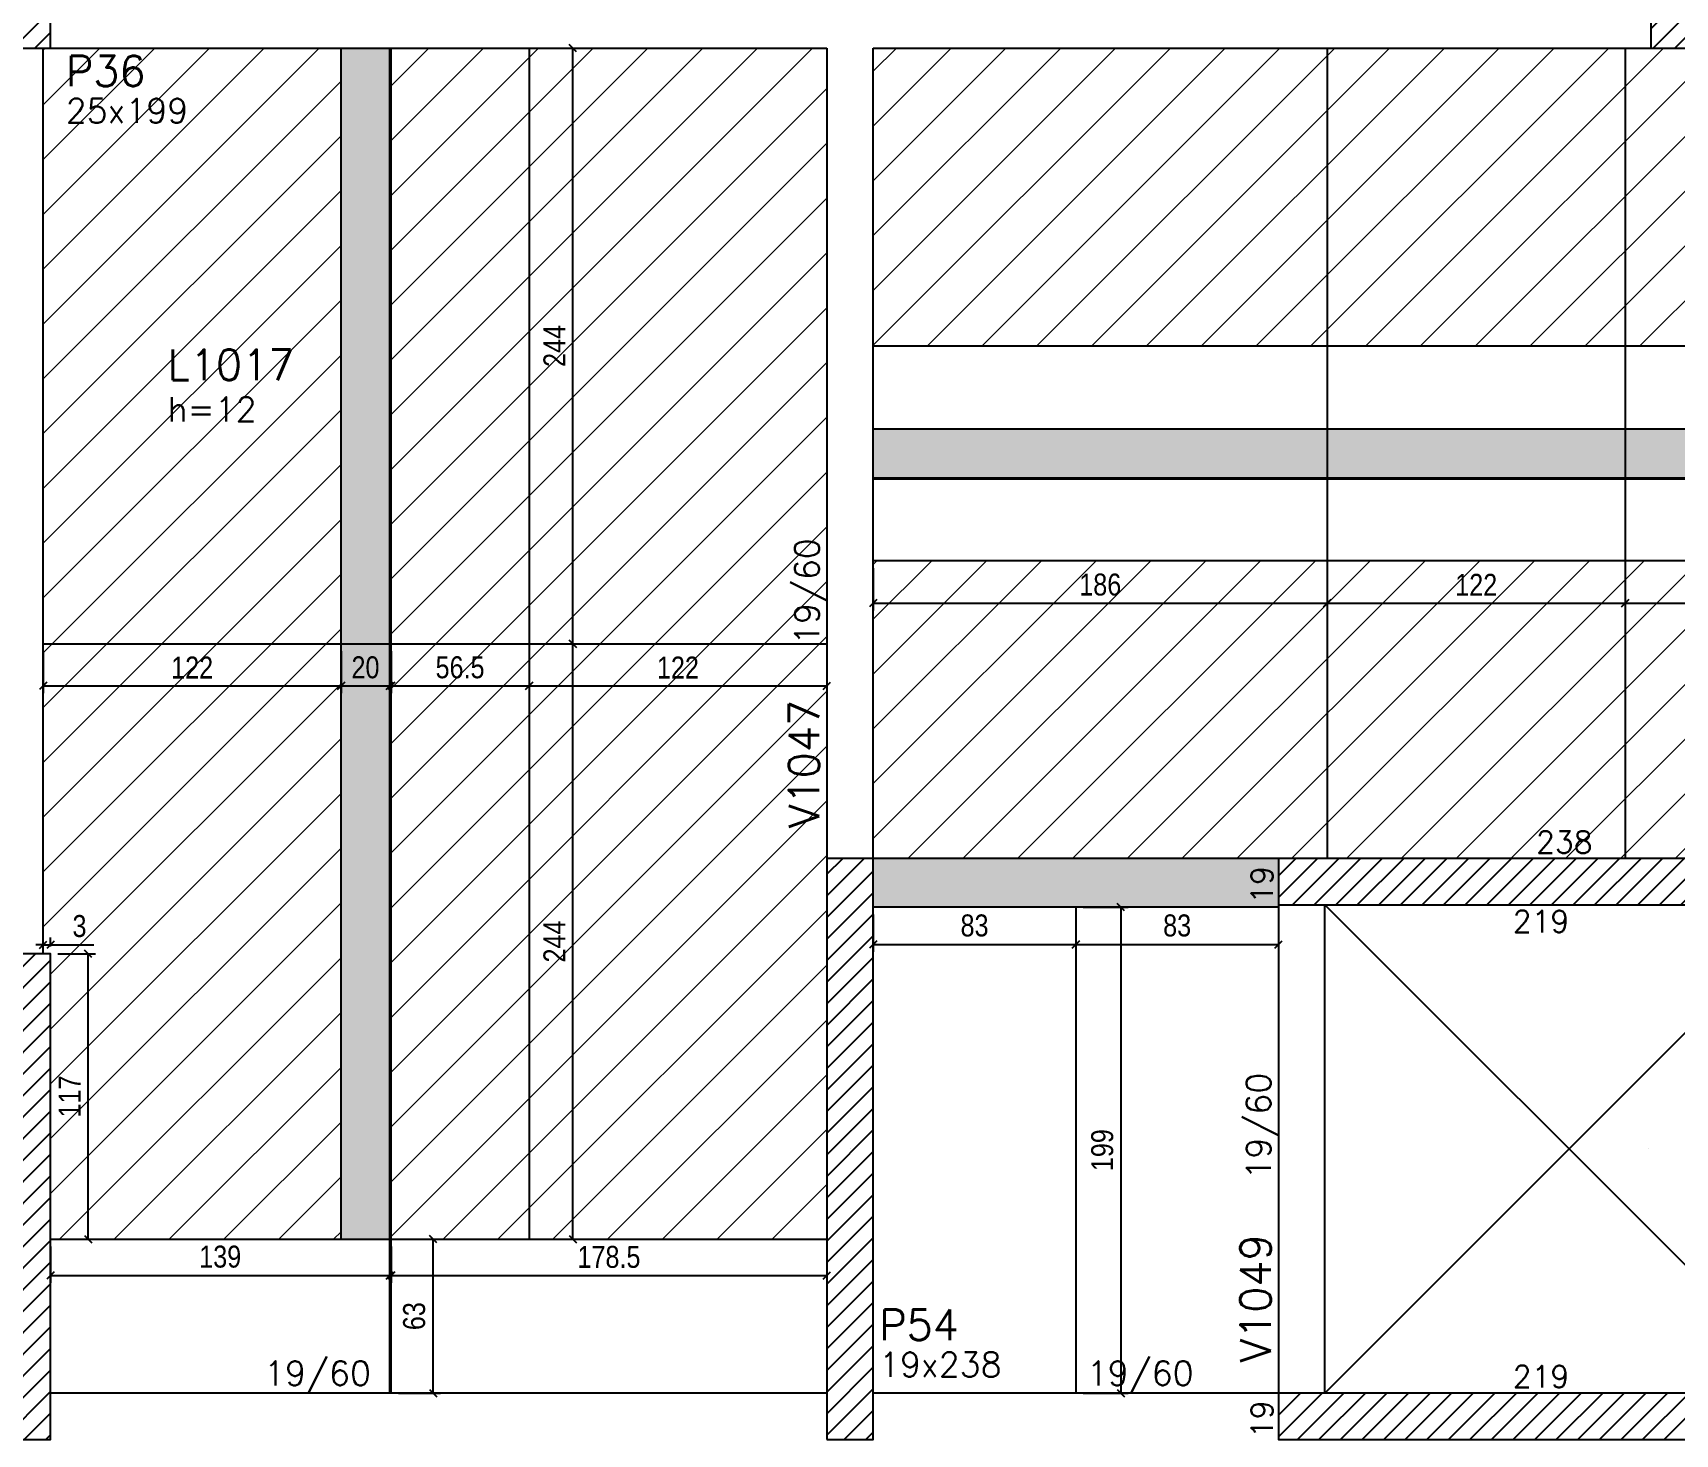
# Model space of a CAD drawing. Extents: x 1860 to 8661, y -614 to 3008.
# Drawn here: x 3371 to 4044, y 1204 to 1778 of the extents above; entities that cross this region are included whole.
import ezdxf

# ---------------------------------------------------------------- set-up
doc = ezdxf.new("R2010")
doc.units = 0
for name, color, linetype in [('242', 12, 'Continuous'), ('COTA', 241, 'Continuous'), ('F-LAJES-DIM', 2, 'Continuous'), ('F-LAJES-NOME', 4, 'Continuous'), ('F-PILARES-DIM', 172, 'Continuous'), ('F-PILARES-HACH', 174, 'Continuous'), ('F-PILARES-NOME', 170, 'Continuous'), ('F-PILARES-S', 170, 'Continuous'), ('F-VIGAS', 3, 'Continuous'), ('F-VIGAS-DIM', 2, 'Continuous'), ('F-VIGAS-NOME', 4, 'Continuous'), ('F-VÃO', 1, 'Continuous'), ('Painéis', 200, 'Continuous')]:
    doc.layers.add(name, color=color, linetype=linetype)
doc.layers.add('Hachura', color=251, linetype='Continuous', lineweight=9)
doc.styles.add('COTA TECNICA-50', font='techl___.ttf', dxfattribs={"height": 9})
doc.styles.add('MCP', font='romans.shx')
doc.dimstyles.new('COTA PAINEL-50', dxfattribs={"dimtxt": 9, "dimasz": 3, "dimexe": 3, "dimexo": 3, "dimgap": 3, "dimtad": 1, "dimdec": 1, "dimzin": 12, "dimdsep": 46, "dimtxsty": 'COTA TECNICA-50', "dimblk1": 'OBLIQUE', "dimblk2": 'OBLIQUE', "dimsah": 1, "dimcen": 0.9, "dimclrd": 4, "dimclre": 4, "dimclrt": 240, "dimadec": 1, "dimazin": 3, "dimtfac": 1, "dimtdec": 1, "dimtmove": 0, "dimatfit": 3, "dimfxl": 1, "dimtolj": 1, "dimtzin": 12, "dimarcsym": 0})
pattern_1 = [(45, (3915.0974, 555.858), (-4.419417, 4.419417), [])]

# ---------------------------------------------------------------- blocks, each defined once
blk = doc.blocks.new('_Oblique')
at = {"color": 0, "linetype": 'ByBlock', "lineweight": -2}
blk.add_line((-0.5, -0.5), (0.5, 0.5), dxfattribs=at)
blk = doc.blocks.new('*D117')
at = {"layer": 'COTA', "color": 4, "lineweight": -2, "transparency": 16777216}
for p, q in [((3375.1, 1524.36), (3375.1, 1507.04)), ((3497.1, 1524.36), (3497.1, 1507.04)), ((3375.1, 1510.04), (3497.1, 1510.04))]:
    blk.add_line(p, q, dxfattribs=at)
at = {"layer": 'Defpoints', "color": 0, "transparency": 16777216}
for p in [(3375.1, 1527.36), (3497.1, 1527.36), (3497.1, 1510.04)]:
    blk.add_point(p, dxfattribs=at)
at = {"layer": 'COTA', "color": 4, "lineweight": -2, "transparency": 16777216, "xscale": 3, "yscale": 3, "zscale": 3, "rotation": 180}
blk.add_blockref('_Oblique', (3375.1, 1510.04), dxfattribs=at)
at = {"layer": 'COTA', "color": 4, "lineweight": -2, "transparency": 16777216, "xscale": 3, "yscale": 3, "zscale": 3}
blk.add_blockref('_Oblique', (3497.1, 1510.04), dxfattribs=at)
at = {"layer": 'COTA', "color": 240, "transparency": 16777216, "insert": (3436.1, 1517.59), "char_height": 9, "attachment_point": 5, "style": 'COTA TECNICA-50'}
blk.add_mtext('\\A1;122', dxfattribs=at)
blk = doc.blocks.new('*D118')
at = {"layer": 'COTA', "color": 4, "lineweight": -2, "transparency": 16777216}
for p, q in [((3497.1, 1524.36), (3497.1, 1507.04)), ((3517.1, 1524.36), (3517.1, 1507.04)), ((3497.1, 1510.04), (3517.1, 1510.04))]:
    blk.add_line(p, q, dxfattribs=at)
at = {"layer": 'Defpoints', "color": 0, "transparency": 16777216}
for p in [(3497.1, 1527.36), (3517.1, 1527.36), (3517.1, 1510.04)]:
    blk.add_point(p, dxfattribs=at)
at = {"layer": 'COTA', "color": 4, "lineweight": -2, "transparency": 16777216, "xscale": 3, "yscale": 3, "zscale": 3, "rotation": 180}
blk.add_blockref('_Oblique', (3497.1, 1510.04), dxfattribs=at)
at = {"layer": 'COTA', "color": 4, "lineweight": -2, "transparency": 16777216, "xscale": 3, "yscale": 3, "zscale": 3}
blk.add_blockref('_Oblique', (3517.1, 1510.04), dxfattribs=at)
at = {"layer": 'COTA', "color": 240, "transparency": 16777216, "insert": (3507.1, 1517.63), "char_height": 9, "attachment_point": 5, "style": 'COTA TECNICA-50'}
blk.add_mtext('\\A1;20', dxfattribs=at)
blk = doc.blocks.new('*D110')
at = {"layer": 'COTA', "color": 4, "lineweight": -2, "transparency": 16777216}
for p, q in [((3517.6, 1524.36), (3517.6, 1507.04)), ((3574.1, 1524.36), (3574.1, 1507.04)), ((3517.6, 1510.04), (3574.1, 1510.04))]:
    blk.add_line(p, q, dxfattribs=at)
at = {"layer": 'Defpoints', "color": 0, "transparency": 16777216}
for p in [(3517.6, 1527.36), (3574.1, 1527.36), (3574.1, 1510.04)]:
    blk.add_point(p, dxfattribs=at)
at = {"layer": 'COTA', "color": 4, "lineweight": -2, "transparency": 16777216, "xscale": 3, "yscale": 3, "zscale": 3, "rotation": 180}
blk.add_blockref('_Oblique', (3517.6, 1510.04), dxfattribs=at)
at = {"layer": 'COTA', "color": 4, "lineweight": -2, "transparency": 16777216, "xscale": 3, "yscale": 3, "zscale": 3}
blk.add_blockref('_Oblique', (3574.1, 1510.04), dxfattribs=at)
at = {"layer": 'COTA', "color": 240, "transparency": 16777216, "insert": (3545.85, 1517.64), "char_height": 9, "attachment_point": 5, "style": 'COTA TECNICA-50'}
blk.add_mtext('\\A1;56.5', dxfattribs=at)
blk = doc.blocks.new('*D111')
at = {"layer": 'COTA', "color": 4, "lineweight": -2, "transparency": 16777216}
for p, q in [((3574.1, 1524.36), (3574.1, 1507.04)), ((3696.1, 1524.36), (3696.1, 1507.04)), ((3574.1, 1510.04), (3696.1, 1510.04))]:
    blk.add_line(p, q, dxfattribs=at)
at = {"layer": 'Defpoints', "color": 0, "transparency": 16777216}
for p in [(3574.1, 1527.36), (3696.1, 1527.36), (3696.1, 1510.04)]:
    blk.add_point(p, dxfattribs=at)
at = {"layer": 'COTA', "color": 4, "lineweight": -2, "transparency": 16777216, "xscale": 3, "yscale": 3, "zscale": 3, "rotation": 180}
blk.add_blockref('_Oblique', (3574.1, 1510.04), dxfattribs=at)
at = {"layer": 'COTA', "color": 4, "lineweight": -2, "transparency": 16777216, "xscale": 3, "yscale": 3, "zscale": 3}
blk.add_blockref('_Oblique', (3696.1, 1510.04), dxfattribs=at)
at = {"layer": 'COTA', "color": 240, "transparency": 16777216, "insert": (3635.1, 1517.59), "char_height": 9, "attachment_point": 5, "style": 'COTA TECNICA-50'}
blk.add_mtext('\\A1;122', dxfattribs=at)
blk = doc.blocks.new('*D112')
at = {"layer": 'COTA', "color": 4, "lineweight": -2, "transparency": 16777216}
for p, q in [((3378.1, 1280.36), (3378.1, 1265.47)), ((3517.1, 1280.36), (3517.1, 1265.47)), ((3378.1, 1268.47), (3517.1, 1268.47))]:
    blk.add_line(p, q, dxfattribs=at)
at = {"layer": 'Defpoints', "color": 0, "transparency": 16777216}
for p in [(3378.1, 1283.36), (3517.1, 1283.36), (3517.1, 1268.47)]:
    blk.add_point(p, dxfattribs=at)
at = {"layer": 'COTA', "color": 4, "lineweight": -2, "transparency": 16777216, "xscale": 3, "yscale": 3, "zscale": 3, "rotation": 180}
blk.add_blockref('_Oblique', (3378.1, 1268.47), dxfattribs=at)
at = {"layer": 'COTA', "color": 4, "lineweight": -2, "transparency": 16777216, "xscale": 3, "yscale": 3, "zscale": 3}
blk.add_blockref('_Oblique', (3517.1, 1268.47), dxfattribs=at)
at = {"layer": 'COTA', "color": 240, "transparency": 16777216, "insert": (3447.6, 1276.2), "char_height": 9, "attachment_point": 5, "style": 'COTA TECNICA-50'}
blk.add_mtext('\\A1;139', dxfattribs=at)
blk = doc.blocks.new('*D113')
at = {"layer": 'COTA', "color": 4, "lineweight": -2, "transparency": 16777216}
for p, q in [((3517.6, 1280.36), (3517.6, 1265.47)), ((3696.1, 1280.36), (3696.1, 1265.47)), ((3517.6, 1268.47), (3696.1, 1268.47))]:
    blk.add_line(p, q, dxfattribs=at)
at = {"layer": 'Defpoints', "color": 0, "transparency": 16777216}
for p in [(3517.6, 1283.36), (3696.1, 1283.36), (3696.1, 1268.47)]:
    blk.add_point(p, dxfattribs=at)
at = {"layer": 'COTA', "color": 4, "lineweight": -2, "transparency": 16777216, "xscale": 3, "yscale": 3, "zscale": 3, "rotation": 180}
blk.add_blockref('_Oblique', (3517.6, 1268.47), dxfattribs=at)
at = {"layer": 'COTA', "color": 4, "lineweight": -2, "transparency": 16777216, "xscale": 3, "yscale": 3, "zscale": 3}
blk.add_blockref('_Oblique', (3696.1, 1268.47), dxfattribs=at)
at = {"layer": 'COTA', "color": 240, "transparency": 16777216, "insert": (3606.85, 1276.09), "char_height": 9, "attachment_point": 5, "style": 'COTA TECNICA-50'}
blk.add_mtext('\\A1;178.5', dxfattribs=at)
blk = doc.blocks.new('*D114')
at = {"layer": 'COTA', "color": 4, "lineweight": -2, "transparency": 16777216}
for p, q in [((3520.6, 1283.36), (3537.77, 1283.36)), ((3534.77, 1220.36), (3534.77, 1283.36)), ((3520.6, 1220.36), (3537.77, 1220.36))]:
    blk.add_line(p, q, dxfattribs=at)
at = {"layer": 'Defpoints', "color": 0, "transparency": 16777216}
for p in [(3517.6, 1283.36), (3534.77, 1283.36), (3517.6, 1220.36)]:
    blk.add_point(p, dxfattribs=at)
at = {"layer": 'COTA', "color": 4, "lineweight": -2, "transparency": 16777216, "xscale": 3, "yscale": 3, "zscale": 3}
for p, rotation in [((3534.77, 1283.36), 90), ((3534.77, 1220.36), 270)]:
    blk.add_blockref('_Oblique', p, dxfattribs=dict(at, rotation=rotation))
at = {"layer": 'COTA', "color": 240, "transparency": 16777216, "insert": (3527.07, 1251.86), "char_height": 9, "attachment_point": 5, "rotation": 90, "style": 'COTA TECNICA-50'}
blk.add_mtext('\\A1;63', dxfattribs=at)
blk = doc.blocks.new('*D115')
at = {"layer": 'COTA', "color": 4, "lineweight": -2, "transparency": 16777216}
for p, q in [((3577.1, 1527.36), (3595.07, 1527.36)), ((3592.07, 1283.36), (3592.07, 1527.36)), ((3577.1, 1283.36), (3595.07, 1283.36))]:
    blk.add_line(p, q, dxfattribs=at)
at = {"layer": 'Defpoints', "color": 0, "transparency": 16777216}
for p in [(3574.1, 1527.36), (3592.07, 1527.36), (3574.1, 1283.36)]:
    blk.add_point(p, dxfattribs=at)
at = {"layer": 'COTA', "color": 4, "lineweight": -2, "transparency": 16777216, "xscale": 3, "yscale": 3, "zscale": 3}
for p, rotation in [((3592.07, 1527.36), 90), ((3592.07, 1283.36), 270)]:
    blk.add_blockref('_Oblique', p, dxfattribs=dict(at, rotation=rotation))
at = {"layer": 'COTA', "color": 240, "transparency": 16777216, "insert": (3584.5, 1405.36), "char_height": 9, "attachment_point": 5, "rotation": 90, "style": 'COTA TECNICA-50'}
blk.add_mtext('\\A1;244', dxfattribs=at)
blk = doc.blocks.new('*D116')
at = {"layer": 'COTA', "color": 4, "lineweight": -2, "transparency": 16777216}
for p, q in [((3577.1, 1771.36), (3595.07, 1771.36)), ((3592.07, 1527.36), (3592.07, 1771.36)), ((3577.1, 1527.36), (3595.07, 1527.36))]:
    blk.add_line(p, q, dxfattribs=at)
at = {"layer": 'Defpoints', "color": 0, "transparency": 16777216}
for p in [(3574.1, 1771.36), (3592.07, 1771.36), (3574.1, 1527.36)]:
    blk.add_point(p, dxfattribs=at)
at = {"layer": 'COTA', "color": 4, "lineweight": -2, "transparency": 16777216, "xscale": 3, "yscale": 3, "zscale": 3}
for p, rotation in [((3592.07, 1771.36), 90), ((3592.07, 1527.36), 270)]:
    blk.add_blockref('_Oblique', p, dxfattribs=dict(at, rotation=rotation))
at = {"layer": 'COTA', "color": 240, "transparency": 16777216, "insert": (3584.5, 1649.36), "char_height": 9, "attachment_point": 5, "rotation": 90, "style": 'COTA TECNICA-50'}
blk.add_mtext('\\A1;244', dxfattribs=at)
blk = doc.blocks.new('*D119')
at = {"layer": 'COTA', "color": 4, "lineweight": -2, "transparency": 16777216}
for p, q in [((3381.1, 1400.36), (3396.47, 1400.36)), ((3393.47, 1283.36), (3393.47, 1400.36)), ((3381.1, 1283.36), (3396.47, 1283.36))]:
    blk.add_line(p, q, dxfattribs=at)
at = {"layer": 'Defpoints', "color": 0, "transparency": 16777216}
for p in [(3378.1, 1400.36), (3393.47, 1400.36), (3378.1, 1283.36)]:
    blk.add_point(p, dxfattribs=at)
at = {"layer": 'COTA', "color": 4, "lineweight": -2, "transparency": 16777216, "xscale": 3, "yscale": 3, "zscale": 3}
for p, rotation in [((3393.47, 1400.36), 90), ((3393.47, 1283.36), 270)]:
    blk.add_blockref('_Oblique', p, dxfattribs=dict(at, rotation=rotation))
at = {"layer": 'COTA', "color": 240, "transparency": 16777216, "insert": (3385.9, 1341.86), "char_height": 9, "attachment_point": 5, "rotation": 90, "style": 'COTA TECNICA-50'}
blk.add_mtext('\\A1;117', dxfattribs=at)
blk = doc.blocks.new('*D120')
at = {"layer": 'COTA', "color": 4, "lineweight": -2, "transparency": 16777216}
for p, q in [((3375.1, 1403.36), (3375.1, 1406.94)), ((3378.1, 1403.36), (3378.1, 1406.94)), ((3375.1, 1403.94), (3372.1, 1403.94)), ((3375.1, 1403.94), (3378.1, 1403.94)), ((3378.1, 1403.94), (3395.79, 1403.94))]:
    blk.add_line(p, q, dxfattribs=at)
at = {"layer": 'Defpoints', "color": 0, "transparency": 16777216}
for p in [(3375.1, 1400.36), (3378.1, 1403.94), (3378.1, 1400.36)]:
    blk.add_point(p, dxfattribs=at)
at = {"layer": 'COTA', "color": 4, "lineweight": -2, "transparency": 16777216, "xscale": 3, "yscale": 3, "zscale": 3}
blk.add_blockref('_Oblique', (3375.1, 1403.94), dxfattribs=at)
at = {"layer": 'COTA', "color": 4, "lineweight": -2, "transparency": 16777216, "xscale": 3, "yscale": 3, "zscale": 3, "rotation": 180}
blk.add_blockref('_Oblique', (3378.1, 1403.94), dxfattribs=at)
at = {"layer": 'COTA', "color": 240, "transparency": 16777216, "insert": (3389.95, 1411.63), "char_height": 9, "attachment_point": 5, "style": 'COTA TECNICA-50'}
blk.add_mtext('\\A1;3', dxfattribs=at)
blk = doc.blocks.new('*D563')
at = {"layer": 'COTA', "color": 4, "lineweight": -2, "transparency": 16777216}
for p, q in [((3715.1, 1558.36), (3715.1, 1540.93)), ((3901.1, 1558.36), (3901.1, 1540.93)), ((3715.1, 1543.93), (3901.1, 1543.93))]:
    blk.add_line(p, q, dxfattribs=at)
at = {"layer": 'Defpoints', "color": 0, "transparency": 16777216}
for p in [(3715.1, 1561.36), (3901.1, 1561.36), (3901.1, 1543.93)]:
    blk.add_point(p, dxfattribs=at)
at = {"layer": 'COTA', "color": 4, "lineweight": -2, "transparency": 16777216, "xscale": 3, "yscale": 3, "zscale": 3, "rotation": 180}
blk.add_blockref('_Oblique', (3715.1, 1543.93), dxfattribs=at)
at = {"layer": 'COTA', "color": 4, "lineweight": -2, "transparency": 16777216, "xscale": 3, "yscale": 3, "zscale": 3}
blk.add_blockref('_Oblique', (3901.1, 1543.93), dxfattribs=at)
at = {"layer": 'COTA', "color": 240, "transparency": 16777216, "insert": (3808.1, 1551.54), "char_height": 9, "attachment_point": 5, "style": 'COTA TECNICA-50'}
blk.add_mtext('\\A1;186', dxfattribs=at)
blk = doc.blocks.new('*D564')
at = {"layer": 'COTA', "color": 4, "lineweight": -2, "transparency": 16777216}
for p, q in [((3901.1, 1558.36), (3901.1, 1540.93)), ((4023.1, 1558.36), (4023.1, 1540.93)), ((3901.1, 1543.93), (4023.1, 1543.93))]:
    blk.add_line(p, q, dxfattribs=at)
at = {"layer": 'Defpoints', "color": 0, "transparency": 16777216}
for p in [(3901.1, 1561.36), (4023.1, 1561.36), (4023.1, 1543.93)]:
    blk.add_point(p, dxfattribs=at)
at = {"layer": 'COTA', "color": 4, "lineweight": -2, "transparency": 16777216, "xscale": 3, "yscale": 3, "zscale": 3, "rotation": 180}
blk.add_blockref('_Oblique', (3901.1, 1543.93), dxfattribs=at)
at = {"layer": 'COTA', "color": 4, "lineweight": -2, "transparency": 16777216, "xscale": 3, "yscale": 3, "zscale": 3}
blk.add_blockref('_Oblique', (4023.1, 1543.93), dxfattribs=at)
at = {"layer": 'COTA', "color": 240, "transparency": 16777216, "insert": (3962.1, 1551.48), "char_height": 9, "attachment_point": 5, "style": 'COTA TECNICA-50'}
blk.add_mtext('\\A1;122', dxfattribs=at)
blk = doc.blocks.new('*D565')
at = {"layer": 'COTA', "color": 4, "lineweight": -2, "transparency": 16777216}
for p, q in [((4023.1, 1558.36), (4023.1, 1540.93)), ((4267.1, 1558.36), (4267.1, 1540.93)), ((4023.1, 1543.93), (4267.1, 1543.93))]:
    blk.add_line(p, q, dxfattribs=at)
at = {"layer": 'Defpoints', "color": 0, "transparency": 16777216}
for p in [(4023.1, 1561.36), (4267.1, 1561.36), (4267.1, 1543.93)]:
    blk.add_point(p, dxfattribs=at)
at = {"layer": 'COTA', "color": 4, "lineweight": -2, "transparency": 16777216, "xscale": 3, "yscale": 3, "zscale": 3, "rotation": 180}
blk.add_blockref('_Oblique', (4023.1, 1543.93), dxfattribs=at)
at = {"layer": 'COTA', "color": 4, "lineweight": -2, "transparency": 16777216, "xscale": 3, "yscale": 3, "zscale": 3}
blk.add_blockref('_Oblique', (4267.1, 1543.93), dxfattribs=at)
at = {"layer": 'COTA', "color": 240, "transparency": 16777216, "insert": (4145.1, 1551.5), "char_height": 9, "attachment_point": 5, "style": 'COTA TECNICA-50'}
blk.add_mtext('\\A1;244', dxfattribs=at)
blk = doc.blocks.new('*D569')
at = {"layer": 'COTA', "color": 4, "lineweight": -2, "transparency": 16777216}
for p, q in [((3801.1, 1419.36), (3819.53, 1419.36)), ((3816.53, 1419.36), (3816.53, 1220.36)), ((3801.1, 1220.36), (3819.53, 1220.36))]:
    blk.add_line(p, q, dxfattribs=at)
at = {"layer": 'Defpoints', "color": 0, "transparency": 16777216}
for p in [(3798.1, 1419.36), (3798.1, 1220.36), (3816.53, 1220.36)]:
    blk.add_point(p, dxfattribs=at)
at = {"layer": 'COTA', "color": 4, "lineweight": -2, "transparency": 16777216, "xscale": 3, "yscale": 3, "zscale": 3}
for p, rotation in [((3816.53, 1419.36), 90), ((3816.53, 1220.36), 270)]:
    blk.add_blockref('_Oblique', p, dxfattribs=dict(at, rotation=rotation))
at = {"layer": 'COTA', "color": 240, "transparency": 16777216, "insert": (3808.95, 1319.86), "char_height": 9, "attachment_point": 5, "rotation": 90, "style": 'COTA TECNICA-50'}
blk.add_mtext('\\A1;199', dxfattribs=at)
blk = doc.blocks.new('*D570')
at = {"layer": 'COTA', "color": 4, "lineweight": -2, "transparency": 16777216}
for p, q in [((3715.1, 1416.36), (3715.1, 1401.17)), ((3798.1, 1416.36), (3798.1, 1401.17)), ((3715.1, 1404.17), (3798.1, 1404.17))]:
    blk.add_line(p, q, dxfattribs=at)
at = {"layer": 'Defpoints', "color": 0, "transparency": 16777216}
for p in [(3715.1, 1419.36), (3798.1, 1419.36), (3798.1, 1404.17)]:
    blk.add_point(p, dxfattribs=at)
at = {"layer": 'COTA', "color": 4, "lineweight": -2, "transparency": 16777216, "xscale": 3, "yscale": 3, "zscale": 3, "rotation": 180}
blk.add_blockref('_Oblique', (3715.1, 1404.17), dxfattribs=at)
at = {"layer": 'COTA', "color": 4, "lineweight": -2, "transparency": 16777216, "xscale": 3, "yscale": 3, "zscale": 3}
blk.add_blockref('_Oblique', (3798.1, 1404.17), dxfattribs=at)
at = {"layer": 'COTA', "color": 240, "transparency": 16777216, "insert": (3756.6, 1411.88), "char_height": 9, "attachment_point": 5, "style": 'COTA TECNICA-50'}
blk.add_mtext('\\A1;83', dxfattribs=at)
blk = doc.blocks.new('*D571')
at = {"layer": 'COTA', "color": 4, "lineweight": -2, "transparency": 16777216}
for p, q in [((3798.1, 1416.36), (3798.1, 1401.17)), ((3881.1, 1416.36), (3881.1, 1401.17)), ((3798.1, 1404.17), (3881.1, 1404.17))]:
    blk.add_line(p, q, dxfattribs=at)
at = {"layer": 'Defpoints', "color": 0, "transparency": 16777216}
for p in [(3798.1, 1419.36), (3881.1, 1419.36), (3881.1, 1404.17)]:
    blk.add_point(p, dxfattribs=at)
at = {"layer": 'COTA', "color": 4, "lineweight": -2, "transparency": 16777216, "xscale": 3, "yscale": 3, "zscale": 3, "rotation": 180}
blk.add_blockref('_Oblique', (3798.1, 1404.17), dxfattribs=at)
at = {"layer": 'COTA', "color": 4, "lineweight": -2, "transparency": 16777216, "xscale": 3, "yscale": 3, "zscale": 3}
blk.add_blockref('_Oblique', (3881.1, 1404.17), dxfattribs=at)
at = {"layer": 'COTA', "color": 240, "transparency": 16777216, "insert": (3839.6, 1411.88), "char_height": 9, "attachment_point": 5, "style": 'COTA TECNICA-50'}
blk.add_mtext('\\A1;83', dxfattribs=at)

msp = doc.modelspace()

# ---------------------------------------------------------------- hatches: boundary and pattern name
at = {"layer": 'F-PILARES-HACH', "linetype": 'Continuous'}
h = msp.add_hatch(dxfattribs=at)
h.set_pattern_fill('ANSI31', color=256, scale=50, style=0)
h.set_pattern_definition(pattern_1)
h.paths.add_polyline_path([(3353.1, 1771.36), (3378.1, 1771.36), (3378.1, 1970.36), (3353.1, 1970.36)], flags=16)
h = msp.add_hatch(dxfattribs=at)
h.set_pattern_fill('ANSI31', color=256, scale=50, style=0)
h.set_pattern_definition(pattern_1)
h.paths.add_polyline_path([(4033.6, 1771.36), (4057.6, 1771.36), (4057.6, 1970.36), (4033.6, 1970.36)], flags=16)
h = msp.add_hatch(dxfattribs=at)
h.set_pattern_fill('ANSI31', color=256, scale=50, style=0)
h.set_pattern_definition(pattern_1)
h.paths.add_polyline_path([(3696.1, 1201.36), (3715.1, 1201.36), (3715.1, 1439.36), (3696.1, 1439.36)], flags=16)
h = msp.add_hatch(dxfattribs=at)
h.set_pattern_fill('ANSI31', color=256, scale=50, style=0)
h.set_pattern_definition(pattern_1)
h.paths.add_polyline_path([(4119.1, 1201.36), (4119.1, 1439.36), (3881.1, 1439.36), (3881.1, 1420.36), (4100.1, 1420.36), (4100.1, 1220.36), (3881.1, 1220.36), (3881.1, 1201.36)], flags=16)
h = msp.add_hatch(dxfattribs=at)
h.set_pattern_fill('ANSI31', color=256, scale=50, style=0)
h.set_pattern_definition(pattern_1)
h.paths.add_polyline_path([(3353.1, 1201.36), (3378.1, 1201.36), (3378.1, 1400.36), (3353.1, 1400.36)], flags=16)
at = {"layer": 'Hachura', "linetype": 'ByBlock'}
h = msp.add_hatch(dxfattribs=at)
h.set_pattern_fill('ANSI31', color=256, scale=5)
h.set_pattern_definition([(45, (-236.451, 0), (-11.22532, 11.22532), [])])
h.paths.add_polyline_path([(3497.1, 1527.36), (3497.1, 1771.36), (3378.1, 1771.36), (3375.1, 1771.36), (3375.1, 1527.36)])
h.paths.add_polyline_path([(3375.1, 1400.36), (3378.1, 1400.36), (3378.1, 1283.36), (3497.1, 1283.36), (3497.1, 1527.36), (3375.1, 1527.36)])
h.paths.add_polyline_path([(3517.6, 1283.36), (3574.1, 1283.36), (3574.1, 1527.36), (3517.6, 1527.36)])
h.paths.add_polyline_path([(3517.6, 1527.36), (3574.1, 1527.36), (3574.1, 1771.36), (3517.6, 1771.36)])
h.paths.add_polyline_path([(3574.1, 1527.36), (3696.1, 1527.36), (3696.1, 1771.36), (3574.1, 1771.36)])
h.paths.add_polyline_path([(3574.1, 1283.36), (3696.1, 1283.36), (3696.1, 1439.36), (3696.1, 1527.36), (3574.1, 1527.36)])
h = msp.add_hatch(color=256, dxfattribs=at)
h.dxf.hatch_style = 1
h.paths.add_polyline_path([(3517.1, 1771.36), (3497.1, 1771.36), (3497.1, 1527.36), (3517.1, 1527.36)])
h.paths.add_polyline_path([(3517.1, 1527.36), (3497.1, 1527.36), (3497.1, 1283.36), (3517.1, 1283.36)])
h = msp.add_hatch(dxfattribs=at)
h.set_pattern_fill('ANSI31', color=256, scale=5)
h.paths.add_polyline_path([(4023.1, 1771.36), (3901.1, 1771.36), (3901.1, 1649.36), (4023.1, 1649.36)])
h.paths.add_polyline_path([(4023.1, 1561.36), (3901.1, 1561.36), (3901.1, 1439.36), (4023.1, 1439.36)])
h.paths.add_polyline_path([(4023.1, 1561.36), (4023.1, 1439.36), (4119.1, 1439.36), (4267.1, 1439.36), (4267.1, 1561.36)])
h.paths.add_polyline_path([(4267.1, 1649.36), (4267.1, 1771.36), (4180.6, 1771.36), (4057.6, 1771.36), (4033.6, 1771.36), (4023.1, 1771.36), (4023.1, 1649.36)])
h.paths.add_polyline_path([(4511.1, 1649.36), (4511.1, 1771.36), (4505.1, 1771.36), (4267.1, 1771.36), (4267.1, 1649.36)])
h.paths.add_polyline_path([(4511.1, 1439.36), (4511.1, 1561.36), (4267.1, 1561.36), (4267.1, 1439.36)])
h.paths.add_polyline_path([(3715.1, 1561.36), (3715.1, 1439.36), (3881.1, 1439.36), (3901.1, 1439.36), (3901.1, 1561.36)])
h.paths.add_polyline_path([(3901.1, 1649.36), (3901.1, 1771.36), (3715.1, 1771.36), (3715.1, 1649.36)])
h = msp.add_hatch(color=256, dxfattribs=at)
h.dxf.hatch_style = 1
h.paths.add_polyline_path([(3901.1, 1615.36), (3715.1, 1615.36), (3715.1, 1595.36), (3901.1, 1595.36)])
h.paths.add_polyline_path([(4023.1, 1615.36), (3901.1, 1615.36), (3901.1, 1595.36), (4023.1, 1595.36)])
h.paths.add_polyline_path([(4267.1, 1615.36), (4023.1, 1615.36), (4023.1, 1595.36), (4267.1, 1595.36)])
h.paths.add_polyline_path([(4511.1, 1615.36), (4267.1, 1615.36), (4267.1, 1595.36), (4511.1, 1595.36)])
h.paths.add_polyline_path([(4511.1, 1439.36), (4119.1, 1439.36), (4119.1, 1419.36), (4511.1, 1419.36)])
h.paths.add_polyline_path([(3881.1, 1439.36), (3715.1, 1439.36), (3715.1, 1419.36), (3881.1, 1419.36), (3881.1, 1420.36)])
h.paths.add_polyline_path([(3881.1, 1421.18), (3881.1, 1438.54), (3867.6, 1438.54), (3867.6, 1421.18)], flags=9)

# ---------------------------------------------------------------- linework, layer by layer
at = {"layer": '242', "linetype": 'Continuous'}
for p, q in [((3705.6, 1320.36), (3705.6, 1320.36)), ((4032.49, 1320.36), (4032.49, 1320.36))]:
    msp.add_line(p, q, dxfattribs=at)
at = {"layer": 'F-PILARES-S', "linetype": 'Continuous'}
for points in [[(3353.1, 1771.36), (3378.1, 1771.36), (3378.1, 1970.36), (3353.1, 1970.36), (3353.1, 1771.36)], [(4033.6, 1771.36), (4057.6, 1771.36), (4057.6, 1970.36), (4033.6, 1970.36), (4033.6, 1771.36)], [(3696.1, 1201.36), (3715.1, 1201.36), (3715.1, 1439.36), (3696.1, 1439.36), (3696.1, 1201.36)], [(4119.1, 1201.36), (4119.1, 1439.36), (3881.1, 1439.36), (3881.1, 1420.36), (4100.1, 1420.36), (4100.1, 1220.36), (3881.1, 1220.36), (3881.1, 1201.36), (4119.1, 1201.36)], [(3353.1, 1201.36), (3378.1, 1201.36), (3378.1, 1400.36), (3353.1, 1400.36), (3353.1, 1201.36)]]:
    msp.add_lwpolyline(points, dxfattribs=at)
at = {"layer": 'F-VIGAS'}
for points in [[(3375.1, 1400.36), (3375.1, 1771.36)], [(3378.1, 1771.36), (3696.1, 1771.36)], [(3696.1, 1771.36), (3696.1, 1439.36)], [(3715.1, 1439.36), (3715.1, 1771.36)], [(3715.1, 1771.36), (4033.6, 1771.36)], [(3881.1, 1420.36), (3881.1, 1220.36)], [(3900.1, 1220.36), (3900.1, 1420.36)], [(3696.1, 1220.36), (3378.1, 1220.36)], [(3881.1, 1220.36), (3715.1, 1220.36)]]:
    msp.add_lwpolyline(points, dxfattribs=at)
at = {"layer": 'F-VÃO'}
for p, q in [((3900.1, 1220.36), (4100.1, 1420.36)), ((3900.1, 1420.36), (4100.1, 1220.36))]:
    msp.add_line(p, q, dxfattribs=at)
at = {"layer": 'Painéis'}
for p, q in [((4511.1, 1561.36), (3715.1, 1561.36)), ((3881.1, 1439.36), (3715.1, 1439.36)), ((3881.1, 1419.36), (3715.1, 1419.36))]:
    msp.add_line(p, q, dxfattribs=at)
for points in [[(3497.1, 1283.36), (3497.1, 1771.36)], [(3517.1, 1220.36), (3517.1, 1771.36)], [(3517.6, 1220.36), (3517.6, 1771.36)], [(3574.1, 1771.36), (3574.1, 1283.36)], [(3901.1, 1771.36), (3901.1, 1439.36)], [(4023.1, 1771.36), (4023.1, 1439.36)], [(3715.1, 1649.36), (4511.1, 1649.36)], [(3715.1, 1615.36), (4511.1, 1615.36)], [(3715.1, 1595.36), (4511.1, 1595.36)], [(3715.1, 1594.86), (4511.1, 1594.86)], [(3375.1, 1527.36), (3696.1, 1527.36)], [(3798.1, 1419.36), (3798.1, 1220.36)], [(3378.1, 1283.36), (3696.1, 1283.36)]]:
    msp.add_lwpolyline(points, dxfattribs=at)

# ---------------------------------------------------------------- texts
at = {"layer": 'F-LAJES-DIM', "linetype": 'Continuous', "style": 'MCP'}
msp.add_text('h=12', height=10, dxfattribs=at).set_placement((3426.08, 1618.39))
at = {"layer": 'F-LAJES-NOME', "linetype": 'Continuous', "style": 'MCP'}
msp.add_text('L1017', height=12.5, dxfattribs=at).set_placement((3426.08, 1635.39))
at = {"layer": 'F-PILARES-DIM', "linetype": 'Continuous', "style": 'MCP'}
for s, height, p in [('25x199', 10, (3384.35, 1740.73)), ('238', 9, (3986.6, 1441.61)), ('219', 9, (3977.1, 1409.11)), ('19x238', 10, (3717.52, 1227.05)), ('219', 9, (3977.1, 1222.61))]:
    msp.add_text(s, height=height, dxfattribs=at).set_placement(p)
for p in [(3878.85, 1420.86), (3878.85, 1201.86)]:
    msp.add_text('19', height=9, rotation=90, dxfattribs=at).set_placement(p)
at = {"layer": 'F-PILARES-NOME', "linetype": 'Continuous', "style": 'MCP'}
for s, p in [('P36', (3384.35, 1755.73)), ('P54', (3717.52, 1242.05))]:
    msp.add_text(s, height=12.5, dxfattribs=at).set_placement(p)
at = {"layer": 'F-VIGAS-DIM', "linetype": 'Continuous', "style": 'MCP'}
for p in [(3692.97, 1526.86), (3877.97, 1307.86)]:
    msp.add_text('19/60', height=10, rotation=90, dxfattribs=at).set_placement(p)
for p in [(3465.6, 1223.48), (3802.6, 1223.48)]:
    msp.add_text('19/60', height=10, dxfattribs=at).set_placement(p)
at = {"layer": 'F-VIGAS-NOME', "linetype": 'Continuous', "style": 'MCP'}
for s, p in [('V1047', (3692.97, 1451.86)), ('V1049', (3877.97, 1232.86))]:
    msp.add_text(s, height=12.5, rotation=90, dxfattribs=at).set_placement(p)

# ---------------------------------------------------------------- dimensions: what is measured, and where the dimension line sits
at = {"layer": 'COTA'}
dim = msp.add_linear_dim(base=(3592.07, 1771.36), p1=(3574.1, 1527.36), p2=(3574.1, 1771.36), angle=90, dimstyle='COTA PAINEL-50', override={"dimtmove": 1}, dxfattribs=at)
dim.commit()
dim.dimension.update_dxf_attribs({"geometry": '*D116', "text_midpoint": (3584.5, 1649.36)})
for base, p1, p2, picture, middle in [((3901.1, 1543.93), (3715.1, 1561.36), (3901.1, 1561.36), '*D563', (3808.1, 1551.54)), ((3497.1, 1510.04), (3375.1, 1527.36), (3497.1, 1527.36), '*D117', (3436.1, 1517.59)), ((3574.1, 1510.04), (3517.6, 1527.36), (3574.1, 1527.36), '*D110', (3545.85, 1517.64)), ((3378.1, 1403.94), (3375.1, 1400.36), (3378.1, 1400.36), '*D120', (3389.95, 1411.63)), ((3798.1, 1404.17), (3715.1, 1419.36), (3798.1, 1419.36), '*D570', (3756.6, 1411.88)), ((3517.1, 1268.47), (3378.1, 1283.36), (3517.1, 1283.36), '*D112', (3447.6, 1276.2)), ((3696.1, 1268.47), (3517.6, 1283.36), (3696.1, 1283.36), '*D113', (3606.85, 1276.09))]:
    dim = msp.add_linear_dim(base=base, p1=p1, p2=p2, dimstyle='COTA PAINEL-50', dxfattribs=at)
    dim.commit()
    dim.dimension.update_dxf_attribs({"geometry": picture, "text_midpoint": middle})
for base, p1, p2, picture, middle in [((4023.1, 1543.93), (3901.1, 1561.36), (4023.1, 1561.36), '*D564', (3962.1, 1551.48)), ((4267.1, 1543.93), (4023.1, 1561.36), (4267.1, 1561.36), '*D565', (4145.1, 1551.5)), ((3517.1, 1510.04), (3497.1, 1527.36), (3517.1, 1527.36), '*D118', (3507.1, 1517.63)), ((3696.1, 1510.04), (3574.1, 1527.36), (3696.1, 1527.36), '*D111', (3635.1, 1517.59)), ((3881.1, 1404.17), (3798.1, 1419.36), (3881.1, 1419.36), '*D571', (3839.6, 1411.88))]:
    dim = msp.add_linear_dim(base=base, p1=p1, p2=p2, dimstyle='COTA PAINEL-50', override={"dimtmove": 1}, dxfattribs=at)
    dim.commit()
    dim.dimension.update_dxf_attribs({"geometry": picture, "text_midpoint": middle})
for base, p1, p2, picture, middle in [((3592.07, 1527.36), (3574.1, 1283.36), (3574.1, 1527.36), '*D115', (3584.5, 1405.36)), ((3816.53, 1220.36), (3798.1, 1419.36), (3798.1, 1220.36), '*D569', (3808.95, 1319.86)), ((3393.47, 1400.36), (3378.1, 1283.36), (3378.1, 1400.36), '*D119', (3385.9, 1341.86)), ((3534.77, 1283.36), (3517.6, 1220.36), (3517.6, 1283.36), '*D114', (3527.07, 1251.86))]:
    dim = msp.add_linear_dim(base=base, p1=p1, p2=p2, angle=90, dimstyle='COTA PAINEL-50', dxfattribs=at)
    dim.commit()
    dim.dimension.update_dxf_attribs({"geometry": picture, "text_midpoint": middle})

doc.saveas('drawing.dxf')
